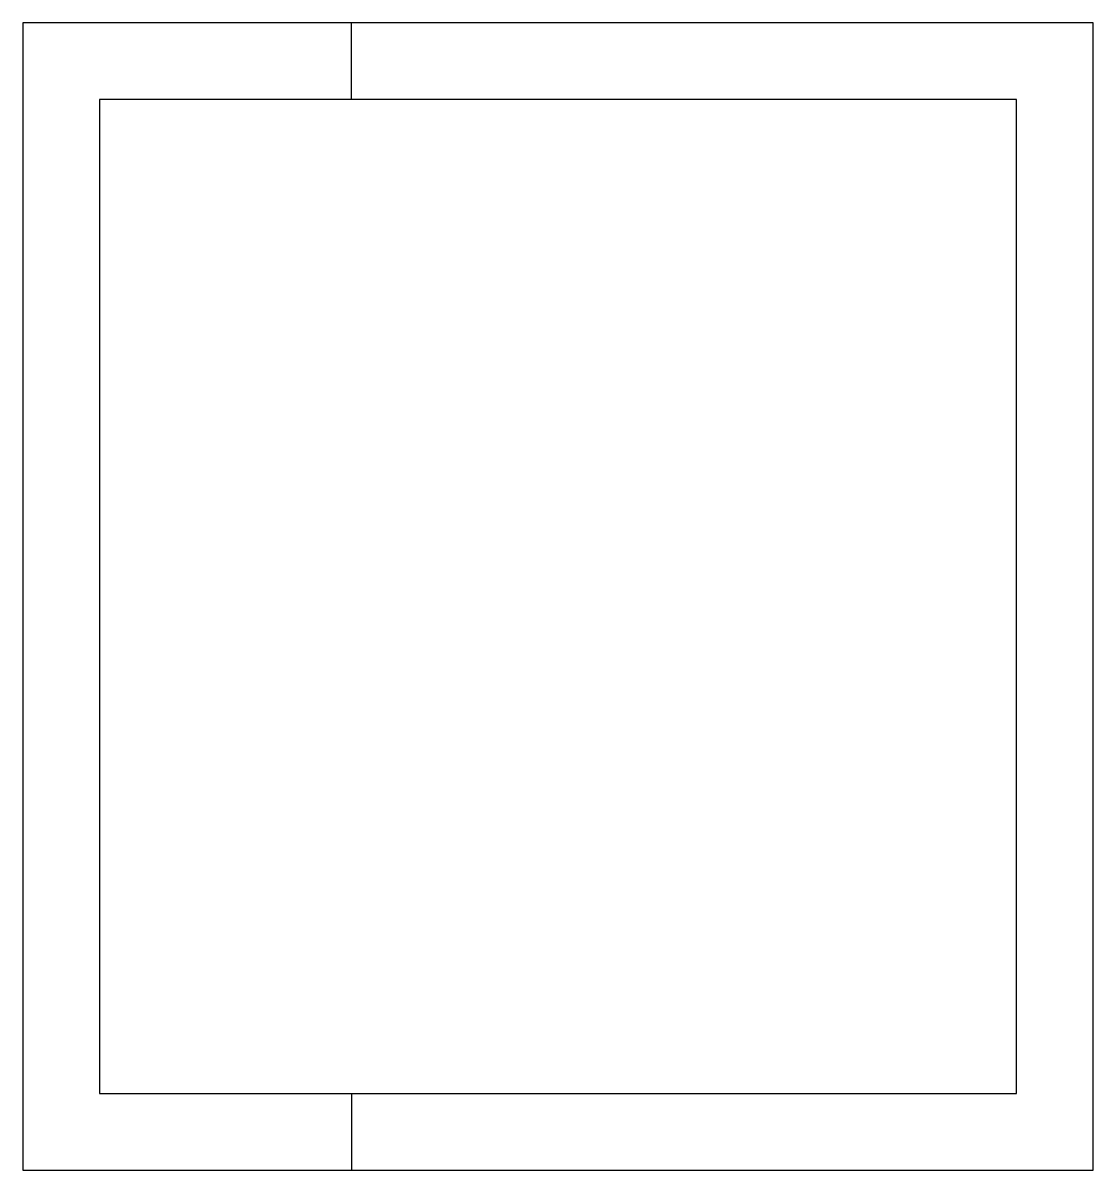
# Model space of a CAD drawing. Header units: millimetres. Extents: x -10 to 130, y -10 to 140.
import ezdxf

# ---------------------------------------------------------------- set-up
doc = ezdxf.new("R2010")
doc.units = ezdxf.units.MM

msp = doc.modelspace()

# ---------------------------------------------------------------- linework, layer by layer
at = {"color": 7, "linetype": 'Continuous', "lineweight": 25}
for p, q in [((130, 140), (-10, 140)), ((-10, 140), (-10, -10)), ((130, -10), (130, 140)), ((120, 130), (0, 130)), ((0, 130), (0, 0)), ((120, 0), (120, 130)), ((0, 0), (120, 0)), ((-10, -10), (130, -10))]:
    msp.add_line(p, q, dxfattribs=at)
at = {"color": 7, "linetype": 'Continuous'}
for p, q in [((33, 130), (33, 140)), ((33, 0), (33, -10))]:
    msp.add_line(p, q, dxfattribs=at)

doc.saveas('drawing.dxf')
